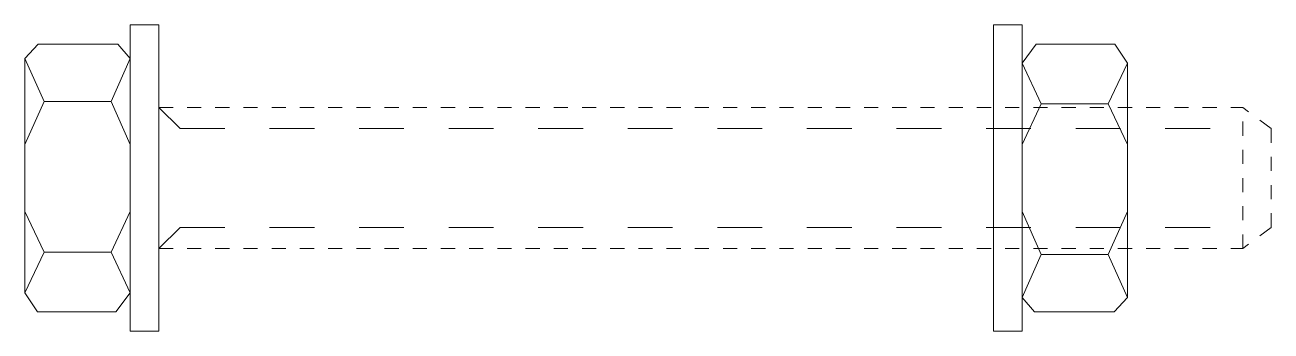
# Model space of a CAD drawing. Header units: metres. Extents: x -9.5 to 78.9, y -10.9 to 10.9.
import ezdxf

# ---------------------------------------------------------------- set-up
doc = ezdxf.new("R2010")
doc.units = ezdxf.units.M
doc.linetypes.add('Dash', pattern=[6.35, 3.175, -3.175])
doc.linetypes.add('Streep 1_1', pattern=[2, 1, -1])
doc.layers.add('A-DETL-GENF', color=92, linetype='Continuous', lineweight=18)
doc.layers.add('A-DETL-GENF-HDLN', color=1, linetype='Dash', lineweight=18)

# ---------------------------------------------------------------- blocks, each defined once
blk = doc.blocks.new('00 bout_moer - M10-4299263-00_0 Basismaterialen')
at = {"layer": 'A-DETL-GENF'}
for p, q in [((-2.036, 0), (-2.036, 10.857)), ((-2.036, 10.857), (0, 10.857)), ((0, 10.857), (0, -10.857)), ((59.165, -10.857), (59.165, 10.857)), ((59.165, 10.857), (61.201, 10.857)), ((61.201, 10.857), (61.201, 0)), ((-9.5, 8.482), (-8.567, 9.5)), ((-8.567, 9.5), (-2.913, 9.5)), ((-2.913, 9.5), (-2.036, 8.482)), ((61.201, 8.143), (62.208, 9.5)), ((62.208, 9.5), (67.774, 9.5)), ((67.774, 9.5), (68.665, 8.143)), ((-9.5, 8.482), (-8.143, 5.429)), ((-9.5, -8.143), (-9.5, 8.482)), ((-3.393, 5.429), (-2.036, 8.482)), ((-2.036, 8.482), (-2.036, 0)), ((61.201, 0), (61.201, 8.143)), ((61.201, 8.143), (62.558, 5.259)), ((67.308, 5.259), (68.665, 8.143)), ((68.665, 8.143), (68.665, -8.482)), ((-8.143, 5.429), (-9.5, 2.375)), ((-8.143, 5.429), (-3.393, 5.429)), ((-2.036, 2.375), (-3.393, 5.429)), ((62.558, 5.259), (61.201, 2.375)), ((67.308, 5.259), (62.558, 5.259)), ((68.665, 2.375), (67.308, 5.259)), ((-9.5, 2.375), (-9.5, -2.375)), ((-2.036, -2.375), (-2.036, 2.375)), ((61.201, 2.375), (61.201, -2.375)), ((68.665, -2.375), (68.665, 2.375)), ((61.201, -8.482), (61.201, 0)), ((61.201, 0), (61.201, -10.857)), ((-2.036, -10.857), (-2.036, 0)), ((-2.036, 0), (-2.036, -8.143)), ((-9.5, -2.375), (-8.143, -5.259)), ((-3.393, -5.259), (-2.036, -2.375)), ((61.201, -2.375), (62.558, -5.429)), ((67.308, -5.429), (68.665, -2.375)), ((-8.143, -5.259), (-9.5, -8.143)), ((-8.143, -5.259), (-3.393, -5.259)), ((-2.036, -8.143), (-3.393, -5.259)), ((62.558, -5.429), (61.201, -8.482)), ((67.308, -5.429), (62.558, -5.429)), ((68.665, -8.482), (67.308, -5.429)), ((-8.609, -9.5), (-9.5, -8.143)), ((-2.036, -8.143), (-3.043, -9.5)), ((62.078, -9.5), (61.201, -8.482)), ((68.665, -8.482), (67.732, -9.5)), ((-3.043, -9.5), (-8.609, -9.5)), ((67.732, -9.5), (62.078, -9.5)), ((0, -10.857), (-2.036, -10.857)), ((61.201, -10.857), (59.165, -10.857))]:
    blk.add_line(p, q, dxfattribs=at)
at = {"layer": 'A-DETL-GENF', "linetype": 'Streep 1_1', "lineweight": 13}
for p, q in [((0, 5), (76.854, 5)), ((78.854, 3.5), (76.854, 5)), ((76.854, -5), (76.854, 5)), ((78.854, 3.5), (78.854, -3.5)), ((78.854, -3.5), (76.854, -5)), ((0, -5), (76.854, -5))]:
    blk.add_line(p, q, dxfattribs=at)
at = {"layer": 'A-DETL-GENF-HDLN'}
for p, q in [((0, 5), (1.5, 3.5)), ((0, 5), (0, -5)), ((1.5, 3.5), (76.854, 3.5)), ((0, -5), (1.5, -3.5)), ((1.5, -3.5), (76.854, -3.5))]:
    blk.add_line(p, q, dxfattribs=at)

msp = doc.modelspace()

# ---------------------------------------------------------------- block references
msp.add_blockref('00 bout_moer - M10-4299263-00_0 Basismaterialen', (0, 0))

doc.saveas('drawing.dxf')
